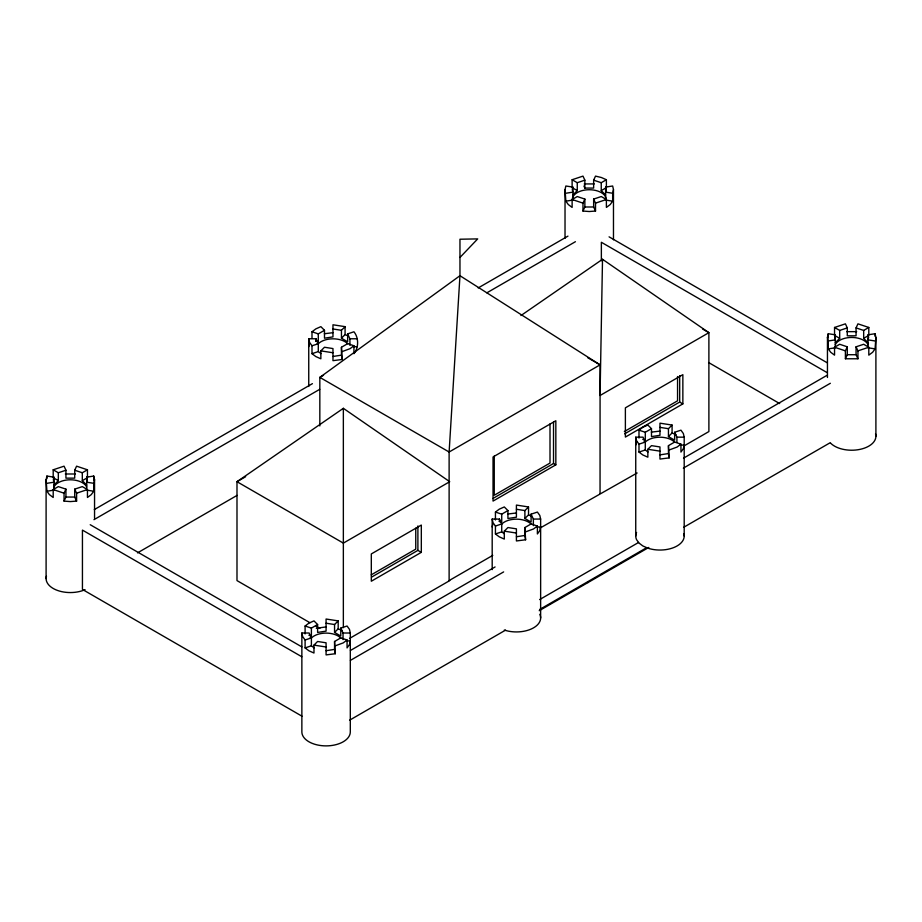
<?xml version="1.0" encoding="UTF-8"?>
<svg xmlns="http://www.w3.org/2000/svg" width="922" height="922" viewBox="0 0 922 922"><rect width="100%" height="100%" fill="white"/><g stroke="black" fill="none" stroke-linecap="round" stroke-linejoin="round"><path stroke-width="1.38" d="M602.515 259.289L600.049 395.503L708.891 332.669L602.515 259.289L520.965 315.543M46.1 479.682L46.93 476.063L53.949 477.147L53.949 490.124L46.93 491.219L46.1 479.682L46.1 578.578M53.949 477.147L53.372 479.682L53.949 482.218L46.93 483.301M93.721 483.301L94.551 479.682L93.721 476.063L86.703 477.147L86.703 490.124L93.721 491.219L93.721 483.301L86.703 482.218L87.279 479.682L86.703 477.147M308.743 346.684L309.296 344.263M311.993 338.374L311.993 331.782L315.843 328.877L320.856 326.653L324.486 330.295L324.486 338.201L332.969 336.887L332.969 324.786L345.082 326.653L341.451 330.295L341.451 338.201L347.652 341.785L347.652 333.879L353.944 331.782C358.842 337.648 358.842 347.801 353.944 353.679L353.944 345.762L347.652 343.664A16.953 9.785 0 0 0 318.286 343.768L311.993 345.762L311.993 353.679L315.843 356.572L320.856 358.796L320.856 350.879L324.486 347.248L332.969 348.562L332.969 360.663L342.166 359.488L341.451 347.248L347.652 343.664M565.025 189.621L565.854 186.002L572.873 187.085L572.873 200.074L565.854 201.157L565.025 189.621L565.025 238.349M492.187 526.969L492.74 524.56M572.873 187.085L572.297 189.621L572.873 192.156L565.854 193.24M612.657 193.24L613.476 189.621L612.657 186.002L605.627 187.085L605.627 200.074L612.657 201.157L612.657 193.24L605.627 192.156L606.215 189.621L605.627 187.085M635.742 445.072L636.572 441.454M827.449 377.478L827.449 337.348L828.279 333.729L835.297 334.813L835.297 346.476M835.297 334.813L834.721 337.348L835.297 339.884L828.279 340.967L828.279 348.885L830.699 352.25L834.548 355.154L834.548 347.237L839.688 344.275L847.283 346.81L847.283 354.716L845.405 358.773L857.944 358.773L857.944 350.856L856.065 346.81L863.672 344.275L868.801 347.237L868.801 355.154L872.65 352.25L875.07 348.885L875.9 337.348L875.07 333.729L868.051 334.813L868.051 346.476M93.721 491.219L91.301 494.584L87.452 497.488L87.452 489.57L82.312 486.609L74.717 489.144L76.595 493.189L76.595 501.107L70.326 501.58L64.056 501.107L64.056 493.189L65.935 489.144L58.328 486.609L53.199 489.57L53.199 497.488L49.35 494.584L46.93 491.219M53.949 485.064L58.328 480.673L53.199 477.7L53.199 469.794L64.056 466.175L65.935 470.232L65.935 478.138L74.717 478.138L74.717 470.232L76.595 466.175L87.452 469.794L87.452 477.7L82.312 480.673L86.703 485.064M64.056 501.107L65.935 497.05L65.935 489.144M612.657 201.157L610.237 204.523L606.388 207.427L606.388 199.509L601.248 196.547L593.641 199.083L595.52 203.128L595.52 211.046L589.25 211.518L582.981 211.046L582.981 203.128L584.859 199.083L577.264 196.547L572.124 199.509L572.124 207.427L568.275 204.523L565.854 201.157M583.926 186.048L584.859 188.076L593.641 188.076L593.641 180.17L595.52 176.114L601.363 177.508L606.388 179.732L606.388 187.65L601.248 190.612L605.627 195.003M582.981 211.046L584.859 206.989L584.859 199.083M845.405 358.773L845.405 350.856L847.283 346.81M835.297 342.73L839.688 338.339L834.548 335.377L834.548 327.46L845.405 323.841L847.283 327.898L847.283 335.804L856.065 335.804L856.065 327.898L857.944 323.841L868.801 327.46L868.801 335.377M317.156 343.364L318.286 341.785L318.286 333.879L324.486 330.295M572.873 195.003L577.264 190.612L577.264 182.706L572.124 179.732L572.124 187.65L577.264 190.612M310.265 637.598L311.394 636.019L311.394 628.113L317.606 624.528L313.976 620.898L308.951 623.111L305.101 626.015L305.101 633.921M644.155 441.753L645.285 440.174L645.285 432.268L651.485 428.684L647.855 425.054L642.841 427.278L638.992 430.171L638.992 438.077M459.963 257.469L477.688 238.902L459.963 239.224L459.963 275.713L449.118 452.011L449.118 580.572L492.774 555.367M341.451 338.201L345.082 334.571L345.082 326.653M314.091 647.843L311.394 645.815L311.394 637.897L309.124 633.011L301.863 633.011L302.681 636.629L305.101 639.995L305.101 647.912L308.951 650.805L313.976 653.03L313.976 645.112L317.606 641.482L326.077 642.795L326.077 654.908L335.274 653.733L334.559 641.482L340.771 637.897L347.064 639.995L347.064 647.912L349.484 644.536L350.302 640.917L346.672 640.917M301.863 633.011L301.863 731.895A24.226 13.98 0 0 0 326.077 745.886A24.226 13.98 0 0 0 350.302 731.895L350.302 633.011L349.484 629.38L347.064 626.015L340.771 628.113L340.771 636.019L334.559 632.434L334.559 624.528L338.19 620.898L326.077 619.019L326.077 631.132L317.606 632.434L317.606 624.528M334.559 632.434L338.19 628.804L338.19 620.898M504.426 533.896L501.729 531.867L501.729 523.95L499.459 519.063L492.187 519.063L493.016 522.682L495.437 526.047L495.437 533.965L499.286 536.858L504.299 539.082L504.299 531.164L507.93 527.534L516.412 528.848L516.412 540.96L525.598 539.785L524.895 527.534L531.095 523.95L537.388 526.047L537.388 533.965L539.808 530.588L540.638 526.969L537.007 526.969M540.638 617.947L540.638 519.063L539.808 515.433L537.388 512.067L531.095 514.165L531.095 522.071L524.895 518.487L524.895 510.581L528.525 506.95L516.412 505.072L516.412 517.184L507.93 518.487L507.93 510.581L504.299 506.95L499.286 509.163L495.437 512.067L495.437 519.973M524.895 518.487L528.525 514.856L528.525 506.95M647.982 451.999L645.285 449.971L645.285 442.053L643.014 437.166L635.742 437.166L636.572 440.785L638.992 444.15L638.992 452.068L642.841 454.961L647.855 457.185L647.855 449.279L651.485 445.637L659.968 446.951L659.968 459.064L669.165 457.888L668.45 445.637L674.65 442.053L680.943 444.15L680.943 452.068L683.363 448.691L684.193 445.072L680.563 445.072M684.193 536.062L684.193 437.166L683.363 433.547L680.943 430.171L674.65 432.268L674.65 440.174L668.45 436.602L668.45 428.684L672.08 425.054L659.968 423.175L659.968 435.288L651.485 436.602L651.485 428.684M668.45 436.602L672.08 432.96L672.08 425.054M353.944 345.762L350.095 348.654L342.166 351.582M499.205 521.23L501.729 522.071L501.729 514.165L507.93 510.581M347.064 639.995L343.215 642.899L335.274 645.815M537.388 526.047L533.538 528.951L525.598 531.867M680.943 444.15L677.094 447.055L669.165 449.971M448.541 480.881L343.353 408.319L236.989 481.699L236.989 580.595L309.965 622.73M74.717 470.232L82.312 472.756L87.452 469.794M593.641 180.17L601.248 182.706L606.388 179.732M323.541 375.231L319.83 377.375L319.83 425.941M94.275 509.601L312.42 383.656M478.195 287.941L567.952 236.124M93.963 519.674L319.727 389.326M486.862 292.827L575.42 241.702M245.644 476.697L236.989 481.699L343.353 543.116L449.729 481.699M137.505 552.877L237.069 495.391M493.189 498.329L553.523 463.501L555.839 464.838L555.839 420.732L493.04 456.978L493.04 501.084L555.839 464.838M371.255 574.832L415.753 549.143L415.753 528.191M371.543 577.137L417.897 550.376L421.319 552.347L421.319 525.056L371.312 553.938L371.312 581.229L421.319 552.347M624.355 431.542L677.555 400.828L677.555 376.533M624.655 433.836L679.687 402.061L682.856 403.894L682.856 374.655L625.381 407.835L625.381 437.074L682.856 403.894M856.065 327.898L863.672 330.433L868.801 327.46M868.051 342.73L863.672 338.339L867.775 335.965M540.177 527.995L637.148 472.974M349.542 638.439L449.729 580.595M684.147 445.845L708.891 431.565L708.891 332.669L702.702 329.096M350.441 650.471L495.079 566.961M683.525 458.165L826.919 375.381M350.418 660.371L503.643 571.905M683.34 468.157L830.342 383.287M539.647 599.577L638.577 542.47M539.589 609.5L646.702 547.656M349.599 720.186L505.544 630.141M539.232 610.698L648.8 547.438M683.605 527.349L830.284 442.664L830.699 443.24A24.226 13.98 0 0 0 859.961 449.383A24.226 13.98 0 0 0 875.531 433.813M572.124 179.732L582.981 176.114L584.859 180.17L584.859 188.076M577.264 182.706L584.859 180.17M606.388 199.509L595.52 203.128M53.199 469.794L58.328 472.756L65.935 470.232M87.452 489.57L76.595 493.189M834.548 327.46L839.688 330.433L847.283 327.898M868.801 347.237L857.944 350.856M311.993 353.679L318.286 351.582L320.983 353.599M638.992 444.15L645.285 442.053A16.953 9.785 0 0 1 674.65 442.157M638.992 452.068L645.285 449.971M495.437 526.047L501.729 523.95M495.437 533.965L501.729 531.867M305.101 639.995L311.394 637.897M305.101 647.912L311.394 645.815M324.36 333.729L332.969 332.692M341.451 347.248L341.451 355.154L332.969 356.468M651.358 432.13L659.968 431.093M668.45 445.637L668.45 453.555L659.968 454.869M507.803 514.015L516.412 512.989M524.895 527.534L524.895 535.452L516.412 536.754M316.304 628.251L326.077 626.937M334.559 641.482L334.559 649.399L326.077 650.702M828.279 348.885L835.297 347.801M584.237 183.927L594.264 183.927M595.52 211.046L593.641 206.989L584.859 206.989M846.661 331.655L856.688 331.655M857.944 358.773L856.065 354.716L847.283 354.716M65.312 473.989L75.339 473.989M76.595 501.107L74.717 497.05L65.935 497.05M308.743 386.491L308.743 338.766L316.016 338.766L318.286 343.664L318.286 351.582M347.652 333.879L349.922 338.766L357.194 338.766M353.564 346.684L357.194 346.684M674.65 432.268L676.921 437.166L684.193 437.166M531.095 514.165L533.365 519.063L540.638 519.063M340.771 628.113L343.042 633.011L350.302 633.011M332.969 328.981L341.451 330.295M332.969 352.757L320.856 350.879M659.968 427.37L668.45 428.684M659.968 451.146L647.855 449.279M516.412 509.267L524.895 510.581M516.412 533.043L504.299 531.164M326.077 623.214L334.559 624.528M326.077 646.99L313.976 645.112M875.07 340.967L868.051 339.884L868.628 337.348L868.051 334.813M868.051 347.801L875.07 348.885M582.981 203.128L572.124 199.509M845.405 350.856L834.548 347.237M64.056 493.189L53.199 489.57M638.992 430.171L645.285 432.268M642.761 439.345L645.285 440.174M311.993 331.782L318.286 333.879M315.762 340.944L318.286 341.785M495.437 512.067L501.729 514.165M305.101 626.015L311.394 628.113M308.882 635.189L311.394 636.019M672.08 432.96L675.849 434.631M345.082 334.571L347.594 335.677M528.525 514.856L531.037 515.974M338.19 628.804L341.958 630.475M609.073 236.839L827.069 362.703M827.034 372.569L601.363 242.279L601.363 260.788M708.592 362.53L779.655 403.559M587.66 357.667L600.084 364.847L600.049 493.431M316.142 626.292L319.853 628.435M90.218 524.71L301.851 646.898M301.817 656.764L82.438 530.104L82.438 589.446L301.978 716.187M311.993 345.762L309.573 342.385L308.743 338.766M827.449 337.348L828.279 340.967M668.45 453.555L669.165 457.888M524.895 535.452L525.598 539.785M341.451 355.154L342.166 359.488M334.559 649.399L335.274 653.733M875.9 337.348L875.9 436.244M875.07 333.729L875.07 336.369M863.672 330.433L863.672 338.339M856.065 346.81L856.065 354.716M839.688 330.433L839.688 338.339M828.279 333.729L828.279 337.683M679.687 375.611L679.687 402.061M676.921 437.166L676.921 442.433M635.742 437.166L635.742 536.062M613.476 189.621L613.476 239.789M601.248 182.706L601.248 190.612M593.641 199.083L593.641 206.989M587.89 581.621L587.89 582.612M553.523 422.241L553.523 463.501M550.008 423.901L550.008 463.063L494.25 495.252L494.25 456.09M533.365 519.063L533.365 525.655M499.459 519.063L499.459 521.691M492.187 519.063L492.187 569.623M417.897 525.955L417.897 550.376M349.922 338.766L349.922 345.358M343.353 408.319L343.353 627.675M343.042 633.011L343.042 639.603M316.016 338.766L316.016 341.405M94.551 479.682L94.551 518.383M93.721 476.063L93.721 480.016M82.312 472.756L82.312 480.673M74.717 489.144L74.717 497.05M58.328 472.756L58.328 480.673M46.93 476.063L46.93 478.702M85.066 589.677A24.226 13.98 0 0 1 57.752 590.529A24.226 13.98 0 0 1 46.469 576.146M835.297 344.701A16.953 9.785 0 0 1 851.674 337.452A16.953 9.785 0 0 1 868.051 344.701M572.297 199.509A16.953 9.785 0 0 1 589.25 189.725A16.953 9.785 0 0 1 606.215 199.509M311.394 638.001A16.953 9.785 0 0 1 340.771 638.001M53.949 487.035A16.953 9.785 0 0 1 70.326 479.786A16.953 9.785 0 0 1 86.703 487.035M539.808 614.329A24.226 13.98 0 0 1 531.164 629.046A24.226 13.98 0 0 1 504.299 630.06M501.729 524.053A16.953 9.785 0 0 1 531.095 524.053M683.824 533.631A24.226 13.98 0 0 1 673.867 547.518A24.226 13.98 0 0 1 647.855 548.175L642.841 545.951L638.992 543.046L636.572 539.681A24.226 13.98 0 0 1 636.572 532.443M459.963 275.713L319.83 377.375L449.118 452.011L600.084 364.847L459.963 275.713"/></g></svg>
